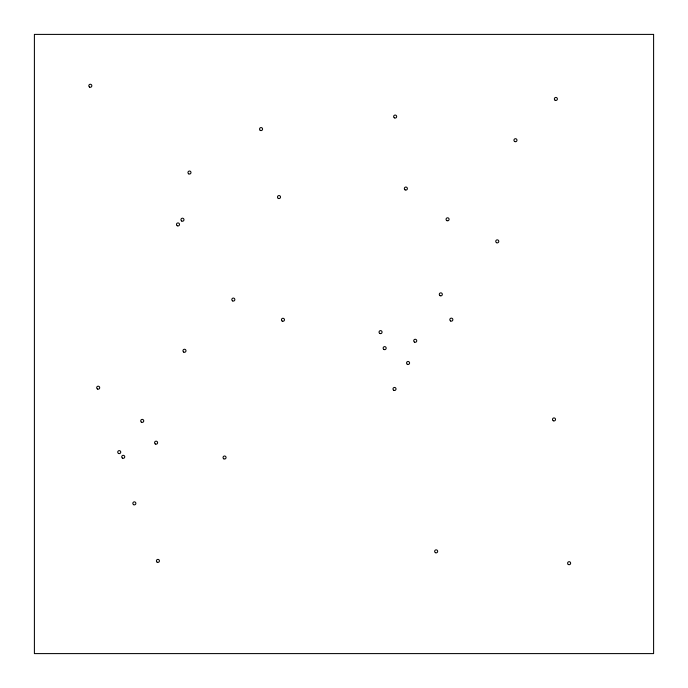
<?xml version="1.0" encoding="UTF-8"?>
<svg xmlns="http://www.w3.org/2000/svg" width="688" height="688" viewBox="0 0 688 688"><rect width="100%" height="100%" fill="white"/><g stroke="black" fill="none" stroke-linecap="round" stroke-linejoin="round"><path stroke-width="1.03" d="M653.6 34.4L34.4 34.4L34.4 653.6L653.6 653.6L653.6 34.4M405.103 189.879A1.514 1.514 0 0 0 407.382 188.564A1.514 1.514 0 0 0 405.103 187.248A1.514 1.514 0 0 0 405.103 189.879M97.429 389.012A1.514 1.514 0 0 0 99.7 387.705A1.514 1.514 0 0 0 97.429 386.389A1.514 1.514 0 0 0 97.429 389.012M555.121 100.259A1.514 1.514 0 0 0 557.392 98.943A1.514 1.514 0 0 0 555.121 97.627A1.514 1.514 0 0 0 555.121 100.259M89.56 87.084A1.514 1.514 0 0 0 91.839 85.768A1.514 1.514 0 0 0 89.56 84.452A1.514 1.514 0 0 0 89.56 87.084M393.742 390.277A1.514 1.514 0 0 0 396.021 388.961A1.514 1.514 0 0 0 393.742 387.645A1.514 1.514 0 0 0 393.742 390.277M440.053 295.685A1.514 1.514 0 0 0 442.332 294.369A1.514 1.514 0 0 0 440.053 293.054A1.514 1.514 0 0 0 440.053 295.685M407.313 364.296A1.514 1.514 0 0 0 409.584 362.98A1.514 1.514 0 0 0 407.313 361.673A1.514 1.514 0 0 0 407.313 364.296M183.713 352.093A1.514 1.514 0 0 0 185.992 350.777A1.514 1.514 0 0 0 183.713 349.461A1.514 1.514 0 0 0 183.713 352.093M435.401 552.67A1.514 1.514 0 0 0 437.671 551.363A1.514 1.514 0 0 0 435.401 550.047A1.514 1.514 0 0 0 435.401 552.67M177.237 225.759A1.514 1.514 0 0 0 179.516 224.443A1.514 1.514 0 0 0 177.237 223.127A1.514 1.514 0 0 0 177.237 225.759M141.358 422.148A1.514 1.514 0 0 0 143.74 421.039A1.514 1.514 0 0 0 141.59 419.525A1.514 1.514 0 0 0 141.358 422.148M394.284 117.803A1.514 1.514 0 0 0 396.666 116.702A1.514 1.514 0 0 0 394.525 115.188A1.514 1.514 0 0 0 394.284 117.803M282.2 321.09A1.514 1.514 0 0 0 284.471 319.782A1.514 1.514 0 0 0 282.2 318.467A1.514 1.514 0 0 0 282.2 321.09M383.895 349.452A1.514 1.514 0 0 0 386.174 348.137A1.514 1.514 0 0 0 383.895 346.821A1.514 1.514 0 0 0 383.895 349.452M155.333 444.001A1.514 1.514 0 0 0 157.612 442.685A1.514 1.514 0 0 0 155.333 441.369A1.514 1.514 0 0 0 155.333 444.001M553.255 420.755A1.514 1.514 0 0 0 555.526 419.439A1.514 1.514 0 0 0 553.255 418.123A1.514 1.514 0 0 0 553.255 420.755M414.468 342.108A1.514 1.514 0 0 0 416.747 340.792A1.514 1.514 0 0 0 414.468 339.476A1.514 1.514 0 0 0 414.468 342.108M133.592 504.674A1.514 1.514 0 0 0 135.871 503.367A1.514 1.514 0 0 0 133.592 502.051A1.514 1.514 0 0 0 133.592 504.674M181.701 221.029A1.514 1.514 0 0 0 183.98 219.713A1.514 1.514 0 0 0 181.701 218.397A1.514 1.514 0 0 0 181.701 221.029M232.578 300.888A1.514 1.514 0 0 0 234.849 299.572A1.514 1.514 0 0 0 232.578 298.257A1.514 1.514 0 0 0 232.578 300.888M379.802 333.448A1.514 1.514 0 0 0 382.072 332.132A1.514 1.514 0 0 0 379.802 330.816A1.514 1.514 0 0 0 379.802 333.448M496.504 242.683A1.514 1.514 0 0 0 498.783 241.368A1.514 1.514 0 0 0 496.504 240.052A1.514 1.514 0 0 0 496.504 242.683M446.813 220.624A1.514 1.514 0 0 0 449.092 219.317A1.514 1.514 0 0 0 446.813 218.001A1.514 1.514 0 0 0 446.813 220.624M260.193 130.316A1.514 1.514 0 0 0 262.575 129.215A1.514 1.514 0 0 0 260.425 127.701A1.514 1.514 0 0 0 260.193 130.316M157.165 562.208A1.514 1.514 0 0 0 159.435 560.901A1.514 1.514 0 0 0 157.165 559.585A1.514 1.514 0 0 0 157.165 562.208M122.361 458.07A1.514 1.514 0 0 0 124.743 456.97A1.514 1.514 0 0 0 122.593 455.456A1.514 1.514 0 0 0 122.361 458.07M223.798 458.827A1.514 1.514 0 0 0 226.068 457.52A1.514 1.514 0 0 0 223.798 456.204A1.514 1.514 0 0 0 223.798 458.827M118.482 453.435A1.514 1.514 0 0 0 120.753 452.119A1.514 1.514 0 0 0 118.482 450.812A1.514 1.514 0 0 0 118.482 453.435M450.58 320.969A1.514 1.514 0 0 0 452.859 319.653A1.514 1.514 0 0 0 450.58 318.338A1.514 1.514 0 0 0 450.58 320.969M514.701 141.53A1.514 1.514 0 0 0 516.98 140.214A1.514 1.514 0 0 0 514.701 138.899A1.514 1.514 0 0 0 514.701 141.53M188.71 173.858A1.514 1.514 0 0 0 190.989 172.542A1.514 1.514 0 0 0 188.71 171.235A1.514 1.514 0 0 0 188.71 173.858M278.253 198.368A1.514 1.514 0 0 0 280.523 197.052A1.514 1.514 0 0 0 278.253 195.736A1.514 1.514 0 0 0 278.253 198.368M568.254 564.435A1.514 1.514 0 0 0 570.636 563.334A1.514 1.514 0 0 0 568.486 561.821A1.514 1.514 0 0 0 568.254 564.435"/></g></svg>
